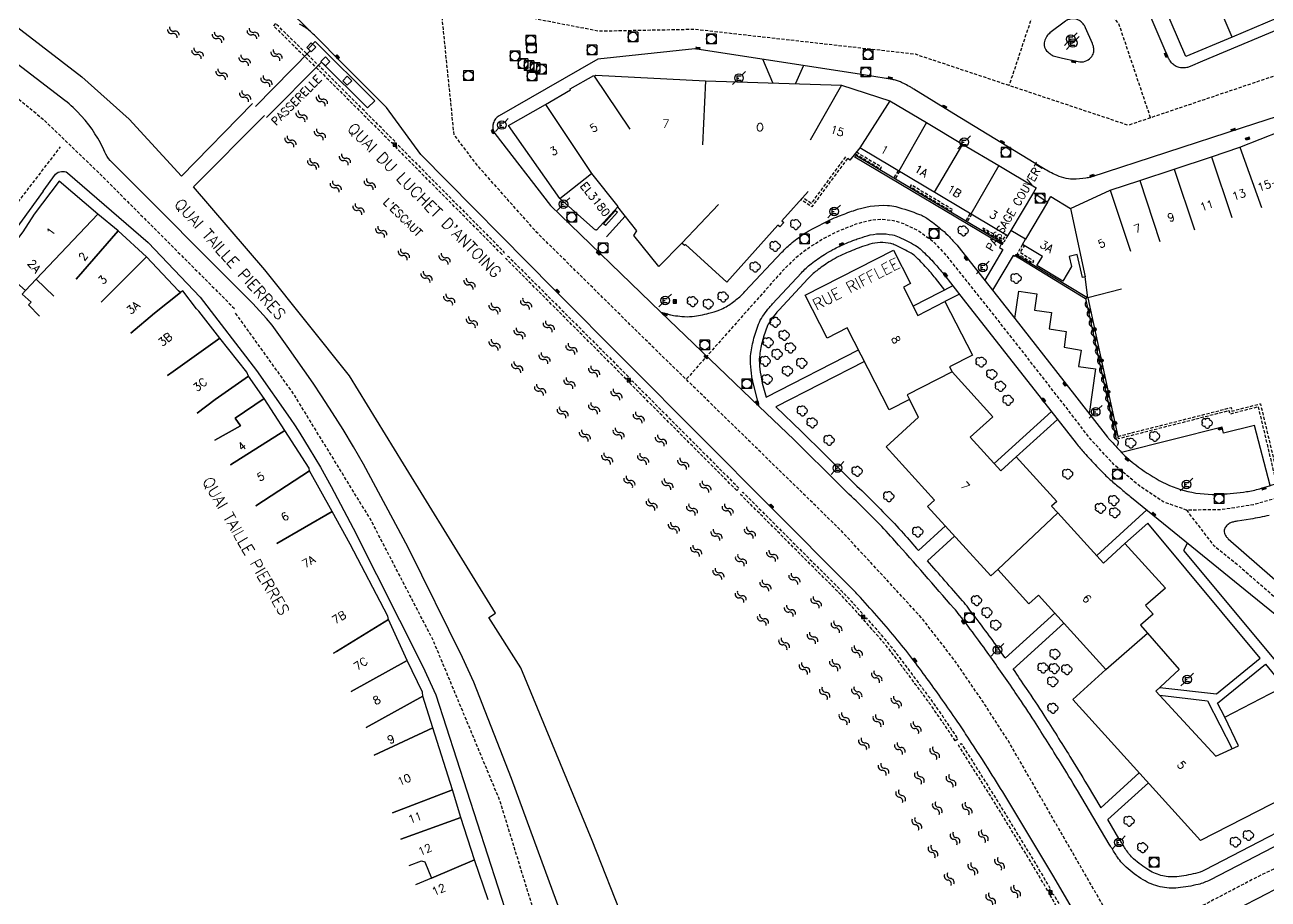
# Model space of a CAD drawing. Header units: millimetres. Extents: x 80999 to 82003, y 144000 to 145000.
# Drawn here: x 81119.2 to 81313.4, y 144166.1 to 144302.5 of the extents above; entities that cross this region are included whole.
import ezdxf
from ezdxf.enums import TextEntityAlignment as Align

# ---------------------------------------------------------------- set-up
doc = ezdxf.new("R2010")
doc.units = ezdxf.units.MM
doc.linetypes.add('DASHED', pattern=[0.75, 0.5, -0.25])
doc.layers.get('0').update_dxf_attribs({"linetype": 'CONTINUOUS'})
for name, color, linetype in [('W0001', 6, 'DASHED'), ('W0008', 7, 'CONTINUOUS'), ('W0100', 7, 'CONTINUOUS'), ('W0112', 1, 'DASHED'), ('W0120', 7, 'CONTINUOUS'), ('W0300', 7, 'CONTINUOUS'), ('W0310', 3, 'CONTINUOUS'), ('W0322', 7, 'CONTINUOUS'), ('W0330', 7, 'CONTINUOUS'), ('W0400', 7, 'CONTINUOUS'), ('W0420', 7, 'CONTINUOUS'), ('W0471', 7, 'CONTINUOUS'), ('W0500', 5, 'DASHED'), ('W0515', 5, 'CONTINUOUS'), ('W0984', 7, 'CONTINUOUS'), ('W0989', 7, 'CONTINUOUS'), ('W0991', 7, 'CONTINUOUS'), ('W1102', 7, 'CONTINUOUS')]:
    doc.layers.add(name, color=color, linetype=linetype)
doc.styles.get("Standard").update_dxf_attribs({"font": 'romans.shx', "width": 0.85})

# ---------------------------------------------------------------- blocks, each defined once
blk = doc.blocks.new('T300')
for p, q in [((-0.8, 0.51), (-0.86, 0.34)), ((-0.86, 0.34), (-0.86, 0.17)), ((-0.86, 0.17), (-0.74, 0.06)), ((-0.69, 0.63), (-0.8, 0.51)), ((-0.8, -0.06), (-0.74, 0.06)), ((-0.74, 0.06), (-0.69, 0.11)), ((-0.57, 0.69), (-0.69, 0.63)), ((-0.46, 0.69), (-0.57, 0.69)), ((-0.29, 0.63), (-0.46, 0.69)), ((-0.29, 0.63), (-0.17, 0.74)), ((-0.23, 0.57), (-0.29, 0.63)), ((-0.17, 0.74), (-0.06, 0.8)), ((-0.06, 0.8), (0.06, 0.8)), ((0.06, 0.8), (0.23, 0.74)), ((0.23, 0.74), (0.34, 0.63)), ((0.34, 0.63), (0.4, 0.51)), ((0.46, 0.46), (0.34, 0.46)), ((0.4, 0.51), (0.4, 0.46)), ((0.57, 0.4), (0.46, 0.46)), ((0.57, 0.4), (0.69, 0.29)), ((0.69, 0.29), (0.74, 0.17)), ((0.74, 0.06), (0.69, -0.17)), ((0.74, 0.17), (0.74, 0.06)), ((-0.8, -0.17), (-0.8, -0.06)), ((-0.8, -0.23), (-0.8, -0.17)), ((-0.74, -0.34), (-0.8, -0.23)), ((-0.69, -0.4), (-0.74, -0.34)), ((-0.51, -0.46), (-0.69, -0.4)), ((-0.4, -0.46), (-0.51, -0.46)), ((-0.4, -0.46), (-0.34, -0.46)), ((-0.34, -0.46), (-0.34, -0.4)), ((-0.34, -0.51), (-0.34, -0.46)), ((-0.29, -0.63), (-0.34, -0.51)), ((-0.17, -0.74), (-0.29, -0.63)), ((-0.06, -0.8), (-0.17, -0.74)), ((0.06, -0.8), (-0.06, -0.8)), ((0.17, -0.74), (0.06, -0.8)), ((0.23, -0.69), (0.17, -0.74)), ((0.29, -0.46), (0.23, -0.46)), ((0.29, -0.63), (0.23, -0.69)), ((0.46, -0.4), (0.29, -0.46)), ((0.34, -0.51), (0.29, -0.63)), ((0.34, -0.51), (0.34, -0.46)), ((0.57, -0.34), (0.46, -0.4)), ((0.63, -0.29), (0.57, -0.34)), ((0.69, -0.17), (0.63, -0.29))]:
    blk.add_line(p, q)
blk = doc.blocks.new('T471')
for p, q in [((-0.333334, 0.333334), (-0.333334, -0.333334)), ((-0.333334, 0.333334), (0.333334, 0.333334)), ((-0.333334, 0), (0, 0)), ((0.500001, 0.500001), (1.000002, 1.000002)), ((-0.500001, -0.500001), (-1.000002, -1.000002)), ((-0.333334, -0.333334), (0.333334, -0.333334))]:
    blk.add_line(p, q)
blk.add_ellipse((0, 0), major_axis=(0.471405, 0.471405), ratio=1, start_param=5.4977871438, end_param=11.780972451)
blk = doc.blocks.new('T420')
for p, q in [((0.75, 0.75), (-0.75, 0.75)), ((-0.75, 0.75), (-0.75, -0.75)), ((0.75, 0.75), (0.75, -0.75)), ((0.75, -0.75), (-0.75, -0.75))]:
    blk.add_line(p, q)
blk.add_ellipse((0, 0), major_axis=(-0.53, 0.53), ratio=1, start_param=3.926991, end_param=10.210176)
blk = doc.blocks.new('T400')
for p, q in [((-0.15, 0.3), (0.15, 0.3)), ((-0.15, -0.25), (-0.15, 0.3)), ((-0.15, 0.15), (0.15, 0.15)), ((-0.15, 0), (0.15, 0)), ((0.15, 0.3), (0.15, -0.25)), ((-0.15, -0.15), (0.15, -0.15)), ((-0.15, -0.25), (-0.15, -0.3)), ((-0.15, -0.3), (0.15, -0.3)), ((0.15, -0.3), (0.15, -0.25))]:
    blk.add_line(p, q)
blk = doc.blocks.new('t330o')
at = {"color": 0, "linetype": 'Continuous'}
for p, q in [((0.25, -0.25), (-0.25, 0.25)), ((-0.25, -0.25), (0.25, 0.25)), ((-0.25, 0.25), (-0.25, -0.25)), ((0.25, 0.25), (-0.25, 0.25)), ((0.25, -0.25), (0.25, 0.25)), ((-0.25, -0.25), (0.25, -0.25)), ((-0.25, -0.25), (-0.25, -0.25))]:
    blk.add_line(p, q, dxfattribs=at)
blk = doc.blocks.new('t112o')
at = {"color": 0, "linetype": 'Continuous'}
for p, q in [((-0.5, 0.5), (0.5, 0.5)), ((-0.5, -0.5), (-0.5, 0.5)), ((0.5, 0.5), (0.5, -0.5)), ((0.5, -0.5), (-0.5, -0.5))]:
    blk.add_line(p, q, dxfattribs=at)
blk = doc.blocks.new('t500o')
at = {"color": 0, "linetype": 'Continuous'}
for centre, start, end in [((-0.5, 0.625), 216.8699, 323.1301), ((0.5, -0.125), 36.8699, 143.1301), ((0.5, -0.625), 36.8699, 143.1301), ((-0.5, 0.125), 216.8699, 323.1301)]:
    blk.add_arc(centre, 0.625, start, end, dxfattribs=at)
blk = doc.blocks.new('t322o')
at = {"color": 0, "linetype": 'Continuous'}
for radius in [0.25, 0.15]:
    blk.add_circle((0, 0), radius, dxfattribs=at)
blk = doc.blocks.new('t310o')
at = {"color": 0, "linetype": 'Continuous'}
for centre, start, end in [((-0.5, 0.38), 216.8699, 323.1304), ((0.5, -0.37), 36.8699, 143.1303)]:
    blk.add_arc(centre, 0.625, start, end, dxfattribs=at)

msp = doc.modelspace()

# ---------------------------------------------------------------- linework, layer by layer
at = {"layer": 'W0001', "flags": 128}
for points in [[(80999.82, 144381.73), (81057.07, 144338.78), (81087.9, 144315.81), (81121.92, 144287.94), (81130.94, 144279.26), (81152, 144258.2)], [(81411.26, 144316.22), (81356.65, 144301.93), (81341.1, 144303.58), (81291.55, 144286.86), (81258.3, 144297.94), (81223.82, 144301.82), (81208.9, 144301.53), (81159.32, 144311.15), (81153.65, 144313.06), (81151.98, 144314.08), (81142.83, 144322.54)], [(81295.02, 144288.03), (81290.08, 144302.68), (81284.92, 144309.13), (81276.66, 144304.33), (81272.91, 144293.07)], [(81374.99, 144000), (81373.76, 144002.39), (81329.57, 144087.47), (81316.74, 144112.54), (81301.54, 144140.82), (81273.03, 144190.36), (81269.04, 144196.58), (81264.37, 144203.38), (81259.32, 144209.89), (81252.8, 144216.99), (81246.58, 144223.69), (81215.91, 144253.6), (81199.18, 144270.12), (81189.95, 144280.52), (81186.25, 144285.38), (81184.11, 144306.34)], [(81105.85, 144258.83), (81124.79, 144283.5)], [(81370.79, 144227.31), (81364.78, 144232.01), (81360.56, 144236.17), (81357.15, 144239.45), (81353.78, 144241.76), (81350.65, 144242.8), (81347.34, 144242.67), (81343.31, 144241.34), (81337.85, 144238.96), (81324.79, 144232.88), (81315.6, 144228.9), (81311.07, 144227.61), (81305.95, 144226.82), (81300.61, 144226.79), (81297, 144228.08), (81293.33, 144230.52), (81289.36, 144233.83), (81285.72, 144237.76), (81282.55, 144241.89), (81273.36, 144253.69), (81263.14, 144266.56), (81261.32, 144268.48), (81258.77, 144270.36), (81256.46, 144271.49), (81254.87, 144271.95), (81252.98, 144272.18), (81251.3, 144272.02), (81249.01, 144271.42), (81246.27, 144270.33), (81244, 144269.21), (81241.75, 144267.79), (81239.6, 144266.17), (81237.55, 144264.15), (81222.49, 144247.18)], [(81301.15, 144000.6), (81252.54, 144071.03), (81229.76, 144108.51), (81204.88, 144149.18), (81198.37, 144165.25), (81193.42, 144181.38), (81182.98, 144206.46), (81173.22, 144225.3), (81161.08, 144245.09), (81152.06, 144257.63)], [(81300.61, 144226.79), (81304.84, 144221.29), (81308.9, 144218.01), (81314.4, 144213.23), (81318.03, 144210.05), (81321.81, 144205.93), (81324.8, 144202.79), (81325.29, 144202.26), (81337.36, 144202.21), (81351.32, 144215.86)], [(81387.42, 144072.8), (81380.47, 144085.15), (81373.66, 144087.37), (81369.98, 144093.84), (81368.64, 144096.51), (81367.22, 144098.6), (81365.87, 144100.48), (81364.13, 144102.12), (81361.57, 144104.24), (81360.17, 144105.5), (81358.77, 144107.24), (81357.18, 144109.65), (81350.06, 144123.22), (81347.88, 144127.5), (81346.83, 144129.99), (81346.26, 144131.86), (81345.77, 144134.2), (81345.62, 144135.96), (81345.29, 144139.19), (81344.56, 144141.95), (81343.69, 144144.46), (81342.05, 144147.54), (81339.05, 144153.45), (81333.83, 144163.69), (81331.42, 144168.08), (81329, 144171.02), (81327.12, 144172.47), (81324.8, 144173.53), (81321.91, 144173.72), (81318.24, 144172.61), (81311.85, 144169.59), (81291.18, 144158.81)]]:
    msp.add_lwpolyline(points, dxfattribs=at)
at = {"layer": 'W0008', "flags": 128}
for points in [[(81336.27, 144310.8), (81303.15, 144296.86), (81301.18, 144296.02, -0.065074), (81300.66, 144295.87, -0.042723), (81299.85, 144295.82, -0.090367), (81299.16, 144295.97, -0.094821), (81298.58, 144296.34, -0.042529), (81298.06, 144296.93, -0.058473), (81297.77, 144297.44), (81290.01, 144315.6, -0.038109), (81289.64, 144316.71, -0.04353), (81289.47, 144317.73, -0.029289), (81289.45, 144318.48, -0.039807), (81289.52, 144319.03, -0.003762), (81289.68, 144319.78, -0.007787), (81289.76, 144320.14), (81291.8, 144328.3)], [(81287.72, 144156.17), (81279.75, 144169.78), (81272.24, 144182.26, 0.006222), (81269.64, 144186.47, 0.004805), (81266.14, 144191.86, 0.003867), (81264.48, 144194.31, 0.00295), (81262.27, 144197.5, 0.005372), (81260.1, 144200.51, 0.005079), (81257.75, 144203.65, 0.009094), (81255.12, 144206.95, 0.008762), (81252.27, 144210.27, 0.004473), (81249.33, 144213.53, 0.009683), (81247.92, 144214.99), (81236.05, 144226.94), (81201.85, 144261.28), (81181.04, 144282.28), (81175.7, 144289.65), (81168.93, 144296.42), (81164.44, 144300.92, 0.022875), (81163.63, 144301.66, 0.029078), (81162.93, 144302.17, 0.023305), (81162.13, 144302.65, 0.015142)], [(81342.28, 144297.14), (81309.32, 144286.44), (81285.67, 144278.76, -0.031444), (81285.6, 144278.74, -0.003043), (81284.92, 144278.62, -0.046316), (81282.89, 144278.45, -0.066888), (81281.49, 144278.65, -0.040684), (81280.06, 144279.18, -0.027201), (81278.05, 144280.26), (81264.29, 144288.65), (81258.05, 144292.5, 0.010177), (81257.57, 144292.79, 0.005495), (81256.67, 144293.28, 0.022738), (81255.96, 144293.62, 0.028321), (81255.36, 144293.83, 0.018582), (81254.61, 144294.02, 0.015546), (81253.7, 144294.19), (81249.85, 144294.77), (81223.84, 144298.81), (81208.68, 144297.16), (81200.61, 144292.53), (81193.3, 144288.35, 0.094575), (81192.72, 144287.86, 0.093971), (81192.37, 144287.18, 0.07487), (81192.28, 144286.61, 0.090167), (81192.36, 144286.14, 0.019186), (81192.55, 144285.7, 0.055961), (81192.63, 144285.56), (81201.31, 144274.36)], [(81201.28, 144274.36), (81218.53, 144257.7), (81220.06, 144257.28, 0.028212), (81220.53, 144257.18, 0.010679), (81221.81, 144257.02, 0.056147), (81223.44, 144257.02, 0.034714), (81226.03, 144257.51, 0.02717), (81227.73, 144258.05, 0.04414), (81228.72, 144258.53, 0.033567), (81230.32, 144259.65, 0.035687), (81231.67, 144260.89), (81237.43, 144267.03, -0.031859), (81239.05, 144268.55, -0.028687), (81241.04, 144270.01, -0.022661), (81241.73, 144270.41, -0.004962), (81244.96, 144272.08, -0.021604), (81246.28, 144272.67, -0.012483), (81248.62, 144273.53, -0.099225), (81253.92, 144274.36, -0.057619), (81255.25, 144274.16, -0.028144), (81258.93, 144272.94, -0.062831), (81260.45, 144272.1, -0.018094), (81262.48, 144270.51, -0.030248), (81263.6, 144269.44, -0.003099), (81264.71, 144268.23, -0.017431), (81264.9, 144268.01), (81273.83, 144256.68), (81274.44, 144260.94), (81277.27, 144260.53), (81276.89, 144257.99), (81279.55, 144257.61), (81279.2, 144255.07), (81281.86, 144254.67), (81281.52, 144252.24), (81284.16, 144251.75), (81283.77, 144249.19), (81286.44, 144248.83), (81285.45, 144241.79)], [(81326.97, 144180.79), (81304.26, 144169.03, -0.058443), (81302.46, 144168.35, -0.035159), (81299.32, 144167.8, -0.082962), (81296.52, 144167.97, -0.080222), (81293.84, 144169.07, -0.046947), (81291.19, 144171.05, -0.067288), (81289.7, 144172.82, -0.001364), (81288.76, 144174.3, -0.006576), (81288.57, 144174.61), (81283.59, 144183.01, 0.005233), (81280.94, 144187.38, 0.00352), (81276.88, 144193.81, 0.006779), (81274.15, 144197.95, 0.00467), (81270.05, 144203.85, 0.005888), (81267.85, 144206.88, 0.005003), (81265.19, 144210.39, 0.014339), (81264.31, 144211.46, 0.001413), (81255.09, 144221.98, 0.014642), (81252.33, 144224.93, 0.007137), (81246.43, 144230.72), (81239.28, 144237.82), (81233.91, 144242.95), (81233.04, 144246.24, -0.028151), (81232.76, 144247.63, -0.019365), (81232.54, 144249.67, -0.051215), (81232.59, 144251.21, -0.032135), (81233.08, 144253.63, -0.032491), (81233.93, 144256.11, -0.062914), (81234.61, 144257.29, -0.008919), (81235.48, 144258.41, -0.01677), (81235.98, 144258.98), (81240.49, 144263.84, -0.037829), (81242.02, 144265.25, -0.030867), (81244.1, 144266.71, -0.011695), (81245.42, 144267.47, -0.016963), (81246.37, 144267.94, -0.008588), (81247.54, 144268.46, -0.007805), (81248.85, 144268.99, -0.012797), (81249.2, 144269.11, -0.002936), (81250.75, 144269.61, -0.126196), (81254.71, 144269.74, -0.058927), (81255.76, 144269.41, -0.023694), (81258.31, 144268.08, -0.059013), (81259.24, 144267.39, -0.016392), (81261.06, 144265.55, -0.019087), (81262.5, 144263.86), (81265.75, 144259.74), (81277.92, 144244.22), (81283.42, 144237.22, 0.014161), (81284.66, 144235.74, 0.009582), (81286.59, 144233.64, 0.008932), (81288.05, 144232.16, 0.015216), (81288.95, 144231.33, 0.003924), (81290.49, 144230.03, 0.003898), (81292.05, 144228.74), (81309.8, 144214.34), (81314.47, 144210.52, -0.008973)], [(81262.88, 144261.14), (81261.41, 144263, 0.019087), (81260.04, 144264.61, 0.016392), (81258.29, 144266.38, 0.059013), (81257.62, 144266.88, 0.023694), (81255.18, 144268.14, 0.060116), (81254.43, 144268.38, 0.126343), (81251.15, 144268.28, 0.00291), (81249.63, 144267.79, 0.012797), (81249.34, 144267.69, 0.007805), (81248.08, 144267.18, 0.008588), (81246.95, 144266.68, 0.016963), (81246.09, 144266.25, 0.011695), (81244.82, 144265.52, 0.030867), (81242.88, 144264.16, 0.037829), (81241.51, 144262.9), (81236.99, 144258.04, 0.01677), (81236.56, 144257.54, 0.008919), (81235.72, 144256.46, 0.062914), (81235.21, 144255.58, 0.032491), (81234.42, 144253.26, 0.032135), (81233.97, 144251.02, 0.051215), (81233.92, 144249.76, 0.019365), (81234.13, 144247.83, 0.028151), (81234.38, 144246.6), (81234.96, 144244.4), (81249.4, 144251.8)], [(81273.83, 144256.68), (81281.48, 144246.89), (81288.3, 144238.18, 0.019452), (81288.64, 144237.78, 0.003737), (81290.5, 144235.78, 0.043932), (81292.7, 144233.83, 0.029523), (81296.37, 144231.43, 0.074662), (81300.85, 144229.69, 0.070218), (81305.94, 144229.27, 0.019693), (81310.02, 144229.67, 0.03831), (81312.08, 144230.12, 0.007466), (81315.14, 144231.08, 0.025803), (81316.01, 144231.42), (81323.83, 144234.94), (81351.59, 144247.43), (81357.56, 144241.89)], [(81250.33, 144250), (81236.49, 144242.92), (81240.52, 144239.07), (81247.67, 144231.97, -0.009821), (81253.58, 144226.17, -0.014642), (81256.41, 144223.15, -0.000359), (81258.76, 144220.48), (81262.97, 144224.31)], [(81313.54, 144225.96, -0.01039), (81312.07, 144225.64, -0.010572), (81310.62, 144225.39), (81308.59, 144225.08, 0.019585), (81308.35, 144225.03, 0.007562), (81307.74, 144224.88, 0.090847), (81307.26, 144224.66, 0.069203), (81306.76, 144224.18, 0.115551), (81306.51, 144223.64, 0.151676), (81306.55, 144223.18, 0.053381), (81306.82, 144222.68, 0.06161), (81307.15, 144222.31), (81316.48, 144214.11, -0.006203)], [(81272.31, 144203.7, 0.000923), (81271.49, 144204.87, 0.005888), (81269.26, 144207.93, 0.005003), (81266.58, 144211.47, 0.014339), (81265.64, 144212.62, 0.000839), (81260.16, 144218.88), (81264.4, 144222.74)], [(81300.77, 144221.7), (81300.18, 144220.48), (81317.92, 144199.2), (81321.52, 144192.34), (81326.74, 144180.87, -0.036014), (81328.09, 144181.31, -0.041171), (81328.97, 144181.46, -0.000538), (81330.11, 144181.56, -0.00302), (81330.31, 144181.58, -0.004419), (81331.04, 144181.62, 0.003184), (81332.06, 144181.69, 0.025825), (81333.55, 144181.87, 0.031888), (81334.74, 144182.15, 0.038513), (81335.26, 144182.36, 0.00974), (81337.24, 144183.37, 0.022223), (81337.79, 144183.69, 0.012385), (81338.72, 144184.34)], [(81273.54, 144201.94, -0.00236), (81275.6, 144198.93, -0.006779), (81278.36, 144194.76, -0.00352), (81282.43, 144188.31, -0.005233), (81285.1, 144183.91), (81287.24, 144180.31), (81293.26, 144185.76)], [(81306.64, 144194.47), (81305.49, 144196.64), (81312.94, 144202.73), (81316.52, 144198.43), (81320.09, 144191.61), (81324.71, 144181.6), (81303.45, 144170.59, -0.058443), (81302.04, 144170.06, -0.035159), (81299.14, 144169.55, -0.082962), (81296.92, 144169.69, -0.080222), (81294.76, 144170.57, -0.046947), (81292.37, 144172.35, -0.067288), (81291.18, 144173.76, -0.001364), (81290.25, 144175.24, -0.006576), (81290.08, 144175.51), (81288.34, 144178.46), (81294.68, 144184.19)], [(81315.61, 144168.17), (81313.27, 144166.95), (81308.04, 144164.2, 0.042879), (81306.68, 144163.34, 0.021626), (81304.23, 144161.28, 0.136086), (81301.91, 144157.59, 0.13386), (81301.8, 144153.16, 0.02034), (81302.68, 144150.14, 0.043684), (81303.26, 144148.8), (81304.71, 144146.14), (81321.49, 144113.88)]]:
    msp.add_lwpolyline(points, format="xyb", dxfattribs=at)
at = {"layer": 'W0008'}
for points in [[(81205.16, 144157.76), (81195.21, 144184.88), (81189.35, 144199.9), (81187.55, 144203.78), (81179.1, 144220.92), (81172.09, 144233.93), (81170.56, 144236.66), (81168.94, 144239.35), (81167.26, 144241.99), (81165.56, 144244.62), (81164.25, 144246.59), (81162.91, 144248.53), (81161.54, 144250.46), (81160.17, 144252.39), (81159.4, 144253.48), (81158.63, 144254.58), (81157.84, 144255.66), (81156.97, 144256.68), (81154.8, 144259.05), (81132.55, 144281.35), (81132.28, 144281.66), (81132.05, 144281.99), (81131.86, 144282.33), (81131.69, 144282.69), (81131.53, 144283.05), (81131.37, 144283.41), (81131.2, 144283.76), (81131.01, 144284.1), (81130.59, 144284.83), (81130.16, 144285.55), (81129.7, 144286.27), (81129.21, 144286.95), (81128.64, 144287.66), (81128.03, 144288.34), (81127.39, 144289), (81126.74, 144289.64), (81126.44, 144289.92), (81126.12, 144290.2), (81125.8, 144290.46), (81125.47, 144290.72), (81096.97, 144312.58)], [(81122.06, 144276.59), (81124.01, 144279.21), (81124.2, 144279.39), (81124.43, 144279.52), (81124.67, 144279.59), (81124.92, 144279.63), (81125.16, 144279.65), (81125.41, 144279.64), (81125.66, 144279.57), (81125.89, 144279.43), (81138.48, 144268.58), (81146.58, 144260.03), (81155.4, 144248.58), (81160.65, 144241.07), (81161.42, 144239.93), (81162.16, 144238.77), (81162.89, 144237.59), (81163.61, 144236.41), (81164.49, 144234.95), (81165.36, 144233.47), (81166.21, 144231.99), (81167.03, 144230.48), (81170.48, 144223.99), (81181.39, 144202.38), (81183.39, 144197.94), (81196.28, 144157.98)], [(81122.06, 144276.59), (81113.25, 144264.5)]]:
    msp.add_lwpolyline(points, dxfattribs=at)
at = {"layer": 'W0008', "flags": 128}
for points in [[(81163.77, 144301.53), (81156.69, 144308.6), (81151.12, 144310.82)], [(81236.03, 144293.47), (81234.47, 144297.16)], [(81240.79, 144296.18), (81239.55, 144293.36)], [(81210.05, 144269.44), (81212.99, 144272.67)], [(81271.68, 144268.3), (81271.4, 144267.8), (81271.93, 144267.47), (81269.12, 144262.66)], [(81273.85, 144266.48), (81273.8, 144266.38), (81273.54, 144266.53), (81270.35, 144261.1)], [(81264.13, 144261.79), (81257.94, 144258.62)], [(81265.17, 144260.47), (81262.91, 144259.36)], [(81218.53, 144257.7), (81233.91, 144242.95)], [(81279.52, 144242.19), (81270.59, 144234.06)], [(81280.5, 144240.94), (81274.03, 144235.1)], [(81313.7, 144230.61), (81311.25, 144239.99), (81306.39, 144238.78), (81306.18, 144239.72), (81290.5, 144235.78)], [(81294.43, 144226.81), (81286.61, 144219.69)], [(81312.14, 144203.68), (81294.59, 144224.74), (81291.02, 144221.57)], [(81272.3, 144203.69), (81280.05, 144210.7)], [(81273.5, 144201.91), (81281.48, 144209.12)], [(81296.46, 144199.1), (81305.33, 144198.1), (81312.15, 144203.69)], [(81296.45, 144197.87), (81303.9, 144197.02), (81307.76, 144189.54)]]:
    msp.add_lwpolyline(points, dxfattribs=at)
msp.add_lwpolyline([(81283.18, 144296.92), (81283.71, 144296.8, 0.13484), (81284.79, 144296.85, 0.1353), (81285.69, 144297.44, 0.10125), (81286.11, 144298.19, 0.13429), (81286.15, 144298.85, 0.012207), (81286, 144299.44, 0.034514), (81285.93, 144299.65), (81284.88, 144302.09, 0.065933), (81284.62, 144302.53, 0.045034), (81284.1, 144303.08, 0.087932), (81283.67, 144303.34, 0.076515), (81283.09, 144303.47, 0.077831), (81282.28, 144303.4, 0.101957), (81281.72, 144303.13), (81279.29, 144301.27, 0.088956), (81278.82, 144300.77, 0.067944), (81278.45, 144299.95, 0.148572), (81278.45, 144299.08, 0.140139), (81278.95, 144298.31, 0.040936), (81279.63, 144297.81, 0.079994), (81280.03, 144297.64), (81281.25, 144297.35)], format="xyb", close=True, dxfattribs=at)
for points in [[(81248.83, 144281.9), (81248.97, 144282.17), (81271.97, 144268.52), (81271.8, 144268.25)], [(81273.85, 144266.48), (81274.01, 144266.71), (81285.05, 144260.05), (81284.88, 144259.78)]]:
    msp.add_lwpolyline(points, close=True, dxfattribs=at)
at = {"layer": 'W0100', "flags": 128}
for points in [[(81335.89, 144323.45), (81339.83, 144314.26), (81326.71, 144308.63), (81318.08, 144304.99), (81307.75, 144300.62), (81300.51, 144297.61), (81297.11, 144305.57), (81293.57, 144313.87), (81291.16, 144319.55), (81291.49, 144320.94), (81293.21, 144327.96)], [(81241.56, 144276.5), (81237.45, 144271.95), (81237.75, 144271.69), (81237.12, 144271), (81236.83, 144271.26), (81228.82, 144262.38), (81222.38, 144268.26), (81222.24, 144268.11), (81221.83, 144268.48), (81218.2, 144264.83), (81214.31, 144269.68), (81214.79, 144270.39), (81211.82, 144274.15), (81208.49, 144270.48), (81208.37, 144270.58), (81208.31, 144270.51), (81202.78, 144275.44), (81194.75, 144286.85), (81200.5, 144290.11), (81204.43, 144292.4), (81204.37, 144292.53), (81208.06, 144294.64), (81208.12, 144294.55), (81208.36, 144294.66), (81225.53, 144293.8), (81246.73, 144293.14), (81254.29, 144290.69), (81260.03, 144287.28), (81265.67, 144283.92), (81271.31, 144280.57), (81277.13, 144277.1), (81276.72, 144276.36), (81278.92, 144274.88), (81279.43, 144275.74), (81282.52, 144273.89), (81288.73, 144276.72), (81293.33, 144278.24), (81298.72, 144280.02), (81304.54, 144281.96), (81308.94, 144283.45), (81315.31, 144285.92)], [(81290.49, 144261.28), (81285.23, 144259.91), (81284.79, 144263.19), (81284.38, 144263.12), (81283.55, 144266.69), (81282.33, 144266.4), (81282.69, 144264.83), (81281.3, 144262.53), (81277.28, 144264.95), (81278.13, 144266.39), (81275.01, 144268.23), (81275.51, 144269.09), (81273.2, 144270.46), (81272.69, 144269.61), (81249.63, 144283.33), (81248.05, 144281.44), (81247.72, 144281.7)], [(81276.72, 144276.36), (81273.2, 144270.46)], [(81278.92, 144274.88), (81275.51, 144269.09)], [(81320.52, 144184.26), (81302.81, 144175.19), (81282.88, 144197.24), (81288.01, 144201.88), (81277.51, 144213.5), (81276.02, 144212.15), (81271.17, 144217.5), (81270.08, 144216.5), (81260.18, 144227.37), (81261.27, 144228.36), (81253.75, 144236.68), (81258.8, 144241.27), (81257.37, 144244.05), (81254.2, 144242.43), (81247.64, 144255.24), (81244.52, 144253.65), (81241.1, 144260.36), (81254.87, 144267.39), (81257.54, 144262.16), (81256.43, 144261.59), (81258.67, 144257.19), (81262.91, 144259.36), (81267.2, 144250.96), (81263.61, 144249.13), (81264.01, 144248.38), (81270.38, 144241.35), (81266.86, 144238.17), (81271.62, 144232.93), (81274.03, 144235.1), (81280.36, 144228.13), (81279.57, 144227.42), (81280.52, 144226.37), (81287.67, 144218.52), (81291.02, 144221.57), (81297.36, 144214.6), (81294.23, 144211.87), (81295.42, 144210.52), (81293.45, 144208.8), (81299.47, 144201.89), (81295.84, 144198.53), (81300.8, 144193.17), (81305.23, 144188.39), (81308.74, 144189.98), (81306.64, 144194.47), (81315.06, 144198.81)]]:
    msp.add_lwpolyline(points, dxfattribs=at)
at = {"layer": 'W0100'}
for points in [[(81130.59, 144272.99), (81124.55, 144278.16), (81120.67, 144272.97), (81118.89, 144270.23), (81114.86, 144264.96), (81119.29, 144261.05), (81120.98, 144262.82), (81130.59, 144272.99)], [(81133.77, 144270.39), (81130.59, 144272.99), (81120.98, 144262.82), (81123.76, 144260.19)], [(81127.22, 144262.82), (81133.77, 144270.39)], [(81138.22, 144266.32), (81133.77, 144270.39), (81127.22, 144262.82)], [(81121.48, 144257.08), (81119.8, 144258.83), (81120.21, 144259.27), (81118.8, 144260.49), (81119.29, 144261.05), (81114.86, 144264.96)], [(81131.11, 144259.27), (81138.22, 144266.32)], [(81143.51, 144260.76), (81143.2, 144261.01), (81138.22, 144266.32), (81131.11, 144259.27)], [(81149.65, 144253.62), (81146.4, 144257.86), (81146.01, 144258.18), (81143.91, 144261), (81143.51, 144260.76), (81139.47, 144257.53), (81135.75, 144254.42)], [(81135.75, 144254.42), (81139.47, 144257.53), (81143.51, 144260.76)], [(81141.49, 144247.82), (81142.36, 144248.41), (81149.65, 144253.62)], [(81154.14, 144247.72), (81153.87, 144248.31), (81149.65, 144253.62), (81142.36, 144248.41), (81141.49, 144247.82)], [(81156.58, 144244.21), (81154.14, 144247.72), (81148.96, 144244.05), (81146.11, 144241.92)], [(81146.11, 144241.92), (81148.96, 144244.05), (81154.14, 144247.72)], [(81159.79, 144239.2), (81156.58, 144244.21), (81152.06, 144241.14), (81152.87, 144239.95), (81148.86, 144237.72)], [(81148.86, 144237.72), (81152.87, 144239.95), (81152.06, 144241.14), (81156.58, 144244.21)], [(81151.32, 144233.87), (81159.79, 144239.2)], [(81163.69, 144232.89), (81163.59, 144233.34), (81159.79, 144239.2), (81151.32, 144233.87)], [(81155.28, 144227.44), (81163.69, 144232.89)], [(81167.21, 144226.56), (81163.69, 144232.89), (81155.28, 144227.44)], [(81158.55, 144221.55), (81167.21, 144226.56)], [(81176, 144209.7), (81175.91, 144210.21), (81170.01, 144221.46), (81167.21, 144226.56), (81158.55, 144221.55)], [(81178.93, 144203.3), (81176, 144209.7), (81167.87, 144204.72), (81167.4, 144204.46)], [(81167.4, 144204.46), (81167.87, 144204.72), (81176, 144209.7)], [(81170.17, 144198.44), (81178.93, 144203.3)], [(81181.36, 144197.73), (81181.29, 144198.34), (81178.93, 144203.3), (81170.17, 144198.44)], [(81172.49, 144192.84), (81181.36, 144197.73)], [(81182.94, 144192.78), (81181.36, 144197.73), (81172.49, 144192.84)], [(81173.79, 144188.54), (81182.94, 144192.78)], [(81185.98, 144183.1), (81182.94, 144192.78), (81173.79, 144188.54)], [(81176.62, 144179.53), (81185.98, 144183.1)], [(81187.32, 144178.8), (81185.98, 144183.1), (81176.62, 144179.53)], [(81189.44, 144172.18), (81187.32, 144178.8), (81177.91, 144175.4)], [(81177.91, 144175.4), (81187.32, 144178.8)], [(81179.23, 144171.28), (81181.16, 144172.05), (81181.69, 144171.85), (81182.73, 144169.33), (81189.44, 144172.18)], [(81191.58, 144165.96), (81189.44, 144172.18), (81182.73, 144169.33), (81180.22, 144168.26)]]:
    msp.add_lwpolyline(points, dxfattribs=at)
at = {"layer": 'W0100', "flags": 128}
msp.add_lwpolyline([(81211.77, 144273.29), (81209.88, 144271.21), (81209.57, 144271.48), (81211.47, 144273.57)], close=True, dxfattribs=at)
at = {"layer": 'W0112', "flags": 128}
for points in [[(81164.71, 144295.87), (81165.48, 144295.12), (81176.62, 144284.01), (81176.97, 144284.37), (81165.83, 144295.48), (81165.06, 144296.22), (81163.28, 144297.97), (81158.36, 144302.77), (81158.02, 144302.41), (81162.93, 144297.61)], [(81193.73, 144266.69), (81177.17, 144283.39), (81177.52, 144283.75), (81194.09, 144267.05)], [(81264.1, 144273.69), (81257.63, 144277.55), (81257.47, 144277.3), (81263.95, 144273.43)], [(81213.14, 144247.23), (81194.32, 144266.07), (81194.67, 144266.42), (81213.5, 144247.59)], [(81230.39, 144229.84), (81213.7, 144246.6), (81214.06, 144246.95), (81230.74, 144230.19)], [(81278.96, 144167.35), (81276.36, 144171.78), (81270.12, 144182), (81265, 144190.1), (81265.43, 144190.37), (81270.54, 144182.26), (81276.79, 144172.04), (81279.39, 144167.6)], [(81291.12, 144146.05), (81279.36, 144166.65), (81279.79, 144166.9), (81291.56, 144146.3)]]:
    msp.add_lwpolyline(points, close=True, dxfattribs=at)
for points in [[(81248.88, 144282.43), (81252.85, 144280.04), (81253.01, 144280.3), (81249.07, 144282.66)], [(81247.68, 144281.68), (81242.1, 144274.13), (81240.43, 144275.25)], [(81247.36, 144281.92), (81242, 144274.67), (81240.7, 144275.55)], [(81255.58, 144279.79), (81254.97, 144278.76), (81255.23, 144278.61), (81255.84, 144279.64)], [(81266.81, 144273.06), (81266.22, 144272.06), (81266.48, 144271.91), (81267.07, 144272.91)], [(81272.69, 144269.61), (81272.09, 144268.6), (81268.72, 144270.59), (81268.87, 144270.85), (81271.98, 144269.01), (81272.43, 144269.77)], [(81275.01, 144268.23), (81274.18, 144266.84), (81276.6, 144265.37), (81276.78, 144265.67), (81274.66, 144266.96), (81275.31, 144268.05)], [(81289.92, 144238.3), (81307.61, 144242.8), (81307.72, 144242.25), (81312.17, 144243.39), (81314.67, 144232.86), (81318.76, 144234.71), (81318.76, 144234.71), (81324.21, 144237.24), (81324.21, 144237.24), (81329.67, 144239.77), (81329.67, 144239.78), (81335.14, 144242.15), (81335.54, 144242.32), (81341.11, 144244.86), (81341.12, 144244.84), (81346.4, 144247.23), (81346.41, 144247.21), (81351.51, 144249.46), (81351.51, 144249.46), (81352.26, 144249.8), (81352.43, 144249.43), (81352.02, 144249.25), (81352.06, 144249.15), (81351.66, 144248.95), (81351.61, 144249.06), (81346.6, 144246.86), (81346.68, 144246.67), (81346.27, 144246.49), (81346.19, 144246.69), (81341.26, 144244.47), (81341.31, 144244.32), (81340.96, 144244.17), (81340.9, 144244.32), (81335.7, 144241.95), (81335.3, 144241.78), (81330.2, 144239.58), (81330.26, 144239.45), (81329.85, 144239.27), (81329.79, 144239.39), (81324.74, 144237.05), (81324.79, 144236.92), (81324.4, 144236.74), (81324.34, 144236.86), (81319.29, 144234.52), (81319.34, 144234.4), (81318.92, 144234.22), (81318.85, 144234.31), (81314.39, 144232.3), (81311.87, 144242.9), (81307.41, 144241.76), (81307.3, 144242.3), (81290.02, 144237.91), (81289.93, 144238.3)]]:
    msp.add_lwpolyline(points, dxfattribs=at)
for points in [[(81249.7, 144210.25, 0.003496), (81246.96, 144213.23, 0.009373), (81245.92, 144214.31), (81239.29, 144220.92), (81230.98, 144229.24), (81231.33, 144229.59), (81239.64, 144221.27), (81246.27, 144214.66, -0.009373), (81247.32, 144213.57, -0.003496), (81250.07, 144210.58)], [(81264.52, 144190.75, 0.005113), (81261.35, 144195.41, 0.008539), (81259.39, 144198.14, 0.000361), (81257.27, 144200.98, 0.000408), (81255.39, 144203.49, 0.013884), (81253.6, 144205.75, 0.007823), (81250.22, 144209.64), (81250.59, 144209.98, -0.007823), (81253.98, 144206.07, -0.013884), (81255.79, 144203.79, -0.000408), (81257.67, 144201.28, -0.000361), (81259.79, 144198.44, -0.008539), (81261.76, 144195.7, -0.005113), (81264.93, 144191.03)]]:
    msp.add_lwpolyline(points, format="xyb", close=True, dxfattribs=at)
at = {"layer": 'W0120', "flags": 128}
msp.add_lwpolyline([(81155.22, 144289.8), (81163.79, 144298.49), (81163.45, 144298.82), (81164.55, 144299.94), (81173.85, 144290.69), (81172.75, 144289.58), (81165.54, 144296.71), (81156.96, 144288.08)], dxfattribs=at)
at = {"layer": 'W0310', "flags": 128}
for points in [[(81284.8, 144260.2), (81285.05, 144260.05)], [(81284.84, 144259.82), (81289.63, 144237.83)]]:
    msp.add_lwpolyline(points, dxfattribs=at)
at = {"layer": 'W0322', "flags": 128}
msp.add_lwpolyline([(81285.23, 144259.91), (81289.93, 144238.3)], dxfattribs=at)
at = {"layer": 'W0515'}
for points in [[(81000, 144394.78), (81006.93, 144389.06), (81037.22, 144365.21), (81067.56, 144342.21), (81090.61, 144323.31), (81128.11, 144294.41), (81135.49, 144287.8), (81143.69, 144278.9), (81154.78, 144290.27)], [(81311.35, 144000), (81300.38, 144016.91), (81294.84, 144025.59), (81265.01, 144066.64), (81248.41, 144088.21), (81234.34, 144113.62), (81226.38, 144127.99), (81217.89, 144149.59), (81207.82, 144175.19), (81196.67, 144202.17), (81191.68, 144210.02), (81192.71, 144210.68), (81178.37, 144234), (81169.92, 144247.76), (81156.7, 144264.28), (81145.56, 144277.27), (81156.64, 144288.4)]]:
    msp.add_lwpolyline(points, dxfattribs=at)
at = {"layer": 'W1102', "flags": 128}
for points in [[(81307.75, 144300.62), (81304.35, 144308.66)], [(81208.12, 144294.55), (81213.68, 144286.24)], [(81225.53, 144293.8), (81225.02, 144283.81)], [(81246.73, 144293.14), (81241.84, 144284.53)], [(81254.29, 144290.69), (81249.63, 144283.33)], [(81200.5, 144290.11), (81207.71, 144279.34)], [(81260.03, 144287.28), (81255.71, 144279.71)], [(81265.67, 144283.92), (81261.22, 144276.44)], [(81308.94, 144283.45), (81312.35, 144274.05)], [(81271.31, 144280.57), (81266.94, 144272.98)], [(81304.54, 144281.96), (81307.73, 144272.48)], [(81202.78, 144275.44), (81207.71, 144279.34), (81211.8, 144274.2)], [(81298.72, 144280.02), (81301.87, 144270.53)], [(81288.73, 144276.72), (81291.86, 144267.22)], [(81293.33, 144278.24), (81296.46, 144268.74)], [(81221.83, 144268.48), (81227.52, 144274.51)], [(81282.52, 144273.89), (81284.79, 144263.19)], [(81264.01, 144248.38), (81257, 144244.79), (81257.37, 144244.05)], [(81271.17, 144217.5), (81280.52, 144226.37)], [(81288.01, 144201.88), (81294.52, 144207.56)]]:
    msp.add_lwpolyline(points, dxfattribs=at)

# ---------------------------------------------------------------- block references
at = {"layer": 'W0112'}
for p, rotation in [((81163.94, 144299.04), 225.7832577345057), ((81166.15, 144296.83), 224.8228127240333), ((81169.56, 144293.81), 135.8024316930531)]:
    msp.add_blockref('t112o', p, dxfattribs=dict(at, rotation=rotation))
at = {"layer": 'W0300'}
for p in [(81239.63, 144271.36), (81265.8, 144270.37), (81236.41, 144267.95), (81233.3, 144264.72), (81274.05, 144262.94), (81223.52, 144259.33), (81225.98, 144258.94), (81228.29, 144260.05), (81236.43, 144256.09), (81235.34, 144252.92), (81237.84, 144254.05), (81236.73, 144251.1), (81238.81, 144252.1), (81234.89, 144250.02), (81240.57, 144249.7), (81268.6, 144249.88), (81235.19, 144247.18), (81238.36, 144248.47), (81270.27, 144247.96), (81271.6, 144246.09), (81272.8, 144243.93), (81240.67, 144242.26), (81242.21, 144240.4), (81303.89, 144240.32), (81244.85, 144237.68), (81291.95, 144237.23), (81295.69, 144238.27), (81249.24, 144232.82), (81282.11, 144232.4), (81254.16, 144228.88), (81289.3, 144228.26), (81287.24, 144227.05), (81289.47, 144226.36), (81258.7, 144223.37), (81267.88, 144212.64), (81269.51, 144210.78), (81270.87, 144208.82), (81280.12, 144204.28), (81278.28, 144202.14), (81280.02, 144202.03), (81281.98, 144201.87), (81279.77, 144199.98), (81279.8, 144195.83), (81291.69, 144178.21), (81308.31, 144174.94), (81310.33, 144175.98), (81293.81, 144174.07)]:
    msp.add_blockref('T300', p, dxfattribs=at)
at = {"layer": 'W0310', "rotation": 282.2902133021883}
for p in [(81285.16, 144258.36), (81285.47, 144256.89), (81285.79, 144255.43), (81286.11, 144253.96), (81286.43, 144252.5), (81286.75, 144251.03), (81287.07, 144249.56), (81287.39, 144248.1), (81287.71, 144246.63), (81288.03, 144245.17), (81288.35, 144243.7), (81288.67, 144242.24), (81288.99, 144240.77), (81289.31, 144239.31), (81289.63, 144237.84)]:
    msp.add_blockref('t310o', p, dxfattribs=at)
at = {"layer": 'W0322', "rotation": 282.2902133021883}
for p in [(81286.29, 144255.02), (81287.36, 144250.14), (81288.42, 144245.25), (81289.48, 144240.37)]:
    msp.add_blockref('t322o', p, dxfattribs=at)
at = {"layer": 'W0330'}
for p in [(81176.98, 144283.83), (81220.71, 144259.36), (81213.55, 144247.08), (81250.12, 144210.1), (81279.38, 144167.1)]:
    msp.add_blockref('t330o', p, dxfattribs=at)
at = {"layer": 'W0400'}
for p, rotation in [((81224.3, 144298.89), 261.1715017397153), ((81297.44, 144297.83), 23.12573007442709), ((81168.04, 144297.53), 44.96423261116514), ((81283.03, 144296.8), 77.26621138858202), ((81254.34, 144294.23), 259.0533433863583), ((81262.84, 144289.72), 58.3175869967156), ((81307.94, 144286.16), 108.0017586525928), ((81192.33, 144285.85), 203.0948874208168), ((81271.86, 144284.21), 58.63471875073896), ((81310.18, 144284.78), 108.0361015610717), ((81285.86, 144278.98), 287.8288346928084), ((81244.64, 144271.75), 116.7624298771668), ((81271.6, 144268.55), 59.77894269372285), ((81208.77, 144266.92), 225.9796680207535), ((81246.74, 144268.28), 294.0611391524619), ((81266.23, 144266.08), 218.2307389866375), ((81274.24, 144266.42), 238.7244120559763), ((81262.99, 144263.48), 218.3168485923032), ((81202.38, 144260.97), 224.8762241191281), ((81219.24, 144257.35), 74.90881232025804), ((81225.6, 144250.71), 226.2127607908617), ((81281.65, 144246.44), 218.0539469785731), ((81233.6, 144243.54), 14.81142252046764), ((81278.33, 144243.94), 218.1951494017459), ((81305.92, 144239.5), 104.1080719359984), ((81291.35, 144234.75), 227.874502900582), ((81312.71, 144230.15), 286.9550830102667), ((81235.83, 144227.37), 44.86539693164707), ((81295.51, 144226.12), 230.9628595587813), ((81265.81, 144209.33), 217.46471826021), ((81258.19, 144203.32), 217.3465737495919)]:
    msp.add_blockref('T400', p, dxfattribs=dict(at, rotation=rotation))
at = {"layer": 'W0420'}
for p in [(81198.22, 144300.14), (81214.17, 144300.63), (81226.41, 144300.34), (81195.74, 144297.69), (81198.33, 144298.9), (81207.77, 144298.6), (81250.87, 144297.9), (81197.01, 144296.47), (81197.95, 144296.17), (81198.9, 144295.87), (81199.86, 144295.59), (81188.47, 144294.59), (81198.4, 144294.55), (81250.52, 144295.15), (81272.41, 144282.62), (81277.77, 144275.45), (81204.59, 144272.48), (81261.18, 144269.95), (81240.97, 144269.12), (81209.49, 144267.69), (81225.39, 144252.58), (81231.96, 144246.5), (81289.84, 144232.35), (81305.72, 144228.59), (81266.73, 144209.97), (81295.57, 144171.8)]:
    msp.add_blockref('T420', p, dxfattribs=at)
at = {"layer": 'W0471'}
for p in [(81282.56, 144300.32), (81282.87, 144299.71), (81230.74, 144294.24), (81193.7, 144286.9), (81265.9, 144284.21), (81203.32, 144274.55), (81245.59, 144273.41), (81268.82, 144264.67), (81219.2, 144259.51), (81286.45, 144242.14), (81246.12, 144233.35), (81300.64, 144230.78), (81271.11, 144204.98), (81300.74, 144200.34), (81290.06, 144174.91)]:
    msp.add_blockref('T471', p, dxfattribs=at)
at = {"layer": 'W0500'}
for p, rotation in [((81142.4, 144301.37), 319.1217743202974), ((81154.83, 144301.18), 319.1217743200503), ((81149.39, 144300.6), 319.1217743214259), ((81146.18, 144298.1), 319.1217743202974), ((81153.55, 144297), 319.1217743214259), ((81158.52, 144297.81), 315.0867980146494), ((81149.96, 144294.82), 319.1217743202974), ((81156.95, 144293.73), 315.0867979621143), ((81153.61, 144291.41), 315.0867980155468), ((81165.6, 144290.75), 315.0867980146494), ((81162.43, 144288.27), 315.0867979621143), ((81165.29, 144285.42), 315.0867979621143), ((81160.69, 144284.35), 315.0867980155468), ((81169.19, 144281.53), 315.0867979621143), ((81164.23, 144280.82), 315.0867980155468), ((81173.08, 144277.65), 315.0867979621143), ((81167.77, 144277.29), 315.0867980155468), ((81171.31, 144273.76), 315.0867980155468), ((81174.86, 144270.23), 315.1463208207292), ((81178.4, 144266.71), 315.1463208207292), ((81184.77, 144266.01), 315.1463208583394), ((81181.95, 144263.18), 315.1463208207292), ((81188.67, 144262.13), 315.1463208583394), ((81185.49, 144259.65), 315.1463208207292), ((81192.57, 144258.25), 315.1463208583394), ((81197.49, 144259), 315.1463208211173), ((81189.03, 144256.13), 315.1463208207292), ((81196.47, 144254.37), 315.1463208583394), ((81201.04, 144255.47), 315.1463208211173), ((81192.58, 144252.6), 315.1463208207292), ((81200.37, 144250.49), 315.1463208583394), ((81204.58, 144251.95), 315.1463208211173), ((81196.12, 144249.08), 315.1463208207292), ((81208.12, 144248.42), 315.1463208211173), ((81204.27, 144246.61), 315.1463208583394), ((81199.67, 144245.55), 315.1463208207292), ((81211.6, 144244.83), 314.029120131669), ((81208.11, 144242.68), 314.0291201324257), ((81203.2, 144242.01), 314.0291201309948), ((81215.08, 144241.23), 314.029120131669), ((81211.94, 144238.73), 314.0291201324257), ((81206.67, 144238.41), 314.0291201309948), ((81218.55, 144237.64), 314.029120131669), ((81210.15, 144234.82), 314.0291201309948), ((81215.76, 144234.77), 314.0291201324257), ((81222.03, 144234.04), 314.029120131669), ((81213.62, 144231.22), 314.0291201309948), ((81219.58, 144230.82), 314.0291201324257), ((81225.5, 144230.45), 314.029120131669), ((81217.1, 144227.63), 314.0291201309948), ((81223.4, 144226.86), 314.0291201324257), ((81228.98, 144226.85), 314.029120131669), ((81220.57, 144224.03), 314.0291201309948), ((81232.45, 144223.26), 314.029120131669), ((81227.23, 144222.91), 314.0291201324257), ((81224.05, 144220.44), 314.0291201309948), ((81235.93, 144219.66), 314.029120131669), ((81231.05, 144218.95), 314.0291201324257), ((81227.53, 144216.84), 314.0291201309948), ((81239.4, 144216.07), 314.029120131669), ((81234.87, 144215), 314.0291201324257), ((81231, 144213.25), 314.0291201309948), ((81242.79, 144212.39), 309.7412289034316), ((81234.48, 144209.65), 314.0291201309948), ((81238.69, 144211.05), 314.0291201324257), ((81245.98, 144208.55), 309.7412289034316), ((81237.78, 144205.91), 309.7412289038351), ((81242.22, 144206.82), 309.7412289041906), ((81249.18, 144204.7), 309.7412289034316), ((81240.97, 144202.06), 309.7412289038351), ((81245.73, 144202.59), 309.7412289041906), ((81252.25, 144200.76), 307.7824630074533), ((81244.12, 144198.18), 307.7824630069641), ((81249.12, 144198.26), 307.7824630072743), ((81255.31, 144196.8), 307.7824630074533), ((81247.19, 144194.23), 307.7824630069641), ((81252.49, 144193.91), 307.7824630072743), ((81258.38, 144192.85), 307.7824630074533), ((81250.25, 144190.28), 307.7824630069641), ((81255.86, 144189.57), 307.7824630072743), ((81261.31, 144188.82), 300.3931671846198), ((81253.31, 144186.32), 307.7824630069641), ((81258.91, 144185.01), 300.3931671852151), ((81263.84, 144184.5), 300.3931671846198), ((81255.98, 144182.1), 300.3931671853837), ((81261.7, 144180.26), 300.3931671852151), ((81266.37, 144180.19), 300.3931671846198), ((81258.51, 144177.79), 300.3931671853837), ((81264.48, 144175.52), 300.3931671852151), ((81268.9, 144175.88), 300.3931671846198), ((81261.04, 144173.48), 300.3931671853837), ((81267.26, 144170.77), 300.3931671477088), ((81271.43, 144171.56), 300.3931671481143), ((81263.57, 144169.16), 300.3931671485914), ((81273.96, 144167.25), 300.3931671481143), ((81270.04, 144166.03), 300.3931671477088)]:
    msp.add_blockref('t500o', p, dxfattribs=dict(at, rotation=rotation))

# ---------------------------------------------------------------- texts
msp.add_text("L'ESCAUT", height=1.25, rotation=315.1463, dxfattribs=at).set_placement((81178.25, 144272.5), align=Align.MIDDLE)
at = {"layer": 'W0984'}
for s, rotation, p in [('PASSERELLE', 45.143, (81161.61, 144290.78)), ('PASSAGE COUVERT', 59.1513, (81273.76, 144274.11)), ('EL3180', 308.4071, (81208.3, 144275.3))]:
    msp.add_text(s, height=1.25, rotation=rotation, dxfattribs=at).set_placement(p, align=Align.MIDDLE)
at = {"layer": 'W0989'}
for s, rotation, p in [("QUAI DU LUCHET D'ANTOING", 314.7735, (81181.57, 144275.1)), ('QUAI TAILLE PIERRES', 312.161, (81151.21, 144265.92)), ('RUE RIFFLEE', 27.0554, (81249.03, 144262.09)), ('QUAI TAILLE PIERRES', 300.1428, (81153.68, 144221.13))]:
    msp.add_text(s, height=1.75, rotation=rotation, dxfattribs=at).set_placement(p, align=Align.MIDDLE)
at = {"layer": 'W0991'}
for s, rotation, p in [('5', 30.1466, (81208.05, 144286.49)), ('7', 357.1284, (81219.32, 144287.1)), ('O', 357.1284, (81234.02, 144286.55)), ('15', 342.0688, (81246.1, 144285.98)), ('3', 30.1466, (81201.8, 144282.86)), ('1', 329.2603, (81253.48, 144283.03)), ('1A', 329.2603, (81259.19, 144279.74)), ('15-17', 18.2863, (81314.45, 144277.99)), ('1B', 329.2603, (81264.36, 144276.56)), ('13', 18.2863, (81308.82, 144276.04)), ('11', 18.2863, (81303.8, 144274.36)), ('3', 329.2603, (81270.5, 144272.88)), ('9', 18.2863, (81298.22, 144272.51)), ('7', 18.2863, (81292.98, 144270.75)), ('1', 54.8942, (81123.27, 144270.29)), ('3A', 329.2603, (81278.8, 144267.92)), ('5', 24.4515, (81287.37, 144268.42)), ('2', 52.3704, (81128.3, 144266.39)), ('2A', 310.0267, (81120.68, 144264.88)), ('3', 43.8886, (81131.35, 144262.74)), ('3A', 40.3175, (81136.11, 144258.39)), ('3B', 39.602, (81141.14, 144253.43)), ('8', 297.1131, (81255.25, 144253.38)), ('3C', 37.8762, (81146.57, 144246.38)), ('4', 39.1476, (81153.09, 144236.75)), ('5', 27.5553, (81156.05, 144232.02)), ('7', 312.1392, (81266.08, 144230.56)), ('6', 31.9456, (81159.82, 144225.77)), ('7A', 30.2679, (81163.53, 144218.75)), ('6', 312.1026, (81285.08, 144212.95)), ('7B', 31.9587, (81168.29, 144210.04)), ('7C', 34.2274, (81171.67, 144202.8)), ('8', 28.6008, (81174.17, 144197.13)), ('9', 25.057, (81176.4, 144191.02)), ('5', 312.1026, (81299.87, 144186.99)), ('10', 21.8638, (81178.44, 144184.71)), ('11', 19.9134, (81180.14, 144178.78)), ('12', 22.7709, (81181.68, 144173.79)), ('12', 22.3205, (81183.84, 144167.55))]:
    msp.add_text(s, height=1.25, rotation=rotation, dxfattribs=at).set_placement(p, align=Align.MIDDLE)

doc.saveas('drawing.dxf')
